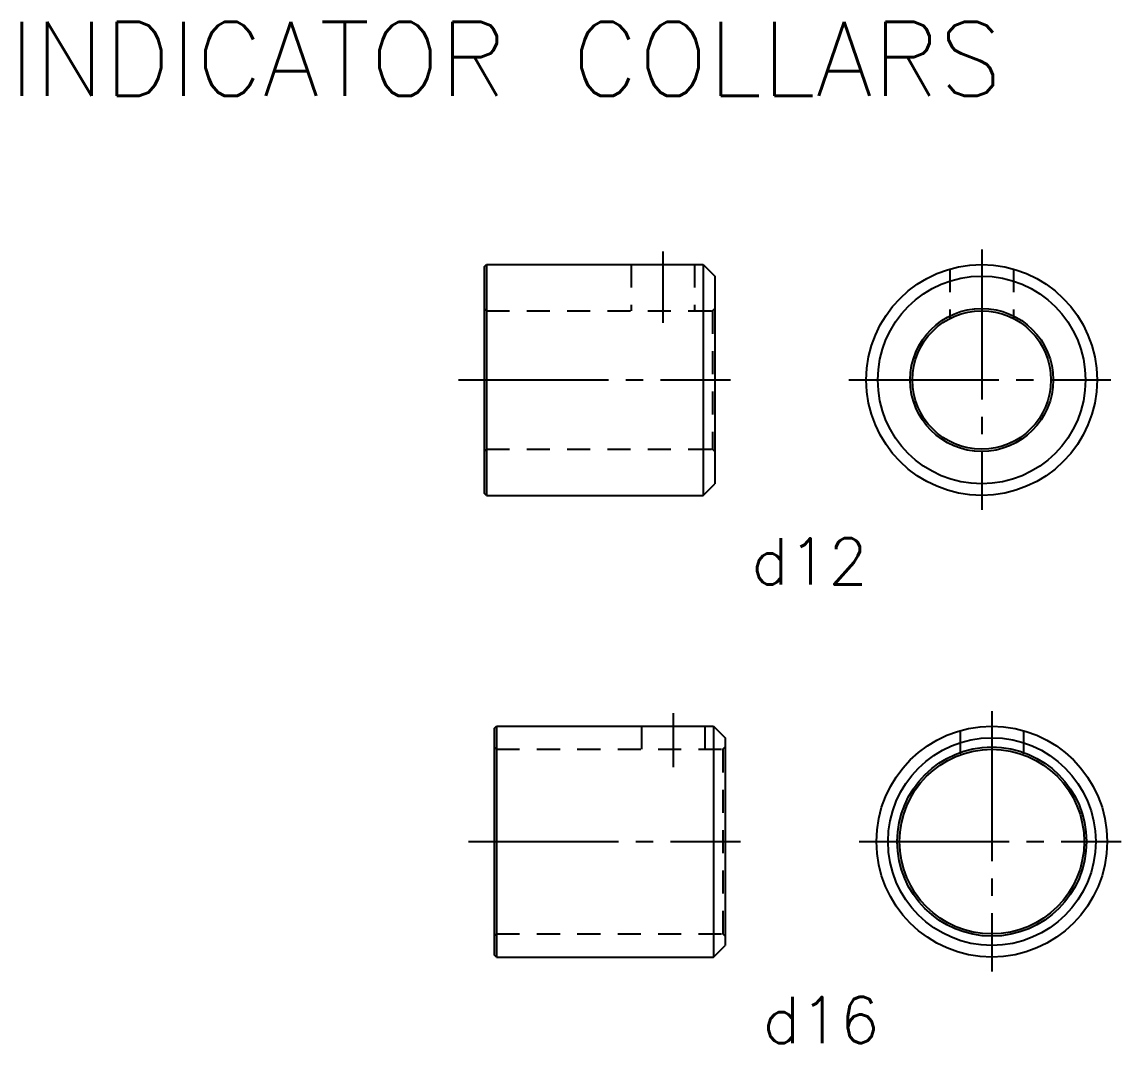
# Model space of a CAD drawing. Extents: x 79 to 354, y 162 to 334.
# Drawn here: x 78.9 to 174.2, y 163 to 251.5 of the extents above; entities that cross this region are included whole.
import ezdxf

# ---------------------------------------------------------------- set-up
doc = ezdxf.new("R2010")
doc.units = 0
doc.linetypes.add('CENTER', pattern=[17.5, 13, -1.5, 1.5, -1.5])
doc.linetypes.add('DASHED', pattern=[3.5, 2, -1.5])
doc.layers.get('0').update_dxf_attribs({"linetype": 'CONTINUOUS'})
doc.layers.add('CENTER', color=1, linetype='CENTER')
doc.styles.get("Standard").update_dxf_attribs({"font": 'txt.shx', "bigfont": '@extfont2.shx'})

msp = doc.modelspace()

# ---------------------------------------------------------------- linework, layer by layer
at = {"color": 7, "linetype": 'CONTINUOUS'}
for p, q in [((118.967, 230.27), (119.167, 230.47)), ((118.967, 230.27), (118.967, 226.67)), ((119.167, 230.47), (137.967, 230.47)), ((119.167, 230.47), (119.167, 210.47)), ((137.967, 230.47), (138.967, 229.47)), ((137.967, 230.47), (137.967, 210.47)), ((138.967, 229.47), (138.967, 226.67)), ((118.967, 226.67), (118.967, 214.27)), ((138.967, 226.67), (138.967, 214.27)), ((118.967, 214.27), (118.967, 210.67)), ((138.967, 214.27), (138.967, 211.47)), ((137.967, 210.47), (138.967, 211.47)), ((119.167, 210.47), (118.967, 210.67)), ((119.167, 210.47), (137.967, 210.47)), ((119.848, 190.274), (120.048, 190.474)), ((119.848, 190.274), (119.848, 188.674)), ((120.048, 190.474), (138.848, 190.474)), ((120.048, 190.474), (120.048, 170.474)), ((138.848, 190.474), (139.848, 189.474)), ((138.848, 190.474), (138.848, 170.474)), ((119.848, 188.674), (119.848, 172.274)), ((139.848, 189.474), (139.848, 188.674)), ((139.848, 188.674), (139.848, 172.274)), ((119.848, 172.274), (119.848, 170.674)), ((138.848, 170.474), (139.848, 171.474)), ((139.848, 172.274), (139.848, 171.474)), ((120.048, 170.474), (119.848, 170.674)), ((120.048, 170.474), (138.848, 170.474))]:
    msp.add_line(p, q, dxfattribs=at)
at = {"color": 3, "linetype": 'DASHED'}
for p, q in [((131.717, 230.47), (131.717, 226.47)), ((137.217, 230.47), (137.217, 226.47)), ((159.343, 230.085), (159.343, 225.803)), ((164.843, 230.085), (164.843, 225.803)), ((119.167, 226.47), (118.967, 226.67)), ((119.167, 226.47), (138.767, 226.47)), ((138.767, 226.47), (138.967, 226.67)), ((138.767, 226.47), (138.767, 214.47)), ((118.967, 214.27), (119.167, 214.47)), ((119.167, 214.47), (138.767, 214.47)), ((138.967, 214.27), (138.767, 214.47)), ((132.598, 190.474), (132.598, 188.474)), ((138.098, 190.474), (138.098, 188.474)), ((160.225, 190.088), (160.225, 187.986)), ((165.725, 190.088), (165.725, 187.986)), ((120.048, 188.474), (119.848, 188.674)), ((139.648, 188.474), (139.848, 188.674)), ((120.048, 188.474), (139.648, 188.474)), ((139.648, 188.474), (139.648, 172.474)), ((119.848, 172.274), (120.048, 172.474)), ((120.048, 172.474), (139.648, 172.474)), ((139.848, 172.274), (139.648, 172.474))]:
    msp.add_line(p, q, dxfattribs=at)
at = {"color": 7, "linetype": 'CONTINUOUS'}
for centre, radius in [((162.093, 220.47), 10), ((162.093, 220.47), 9), ((162.093, 220.47), 6.2), ((162.093, 220.47), 6), ((162.975, 180.474), 10), ((162.975, 180.474), 9), ((162.975, 180.474), 8.2), ((162.975, 180.474), 8)]:
    msp.add_circle(centre, radius, dxfattribs=at)
at = {"layer": 'CENTER', "color": 1, "linetype": 'CENTER'}
for p, q in [((134.467, 231.59), (134.467, 225.408)), ((162.093, 231.773), (162.093, 209.216)), ((116.744, 220.47), (140.312, 220.47)), ((150.589, 220.47), (173.287, 220.47)), ((135.348, 191.593), (135.348, 186.911)), ((162.975, 191.776), (162.975, 169.219)), ((117.626, 180.474), (141.194, 180.474)), ((151.471, 180.474), (174.169, 180.474))]:
    msp.add_line(p, q, dxfattribs=at)

# ---------------------------------------------------------------- texts
at = {"color": 7, "linetype": 'CONTINUOUS'}
for s, height, p in [('INDICATOR COLLARS', 6.4, (77.822, 245.087)), ('d12', 4, (142.109, 202.763)), ('d16', 4, (143.113, 163.024))]:
    msp.add_text(s, height=height, dxfattribs=at).set_placement(p)

doc.saveas('drawing.dxf')
